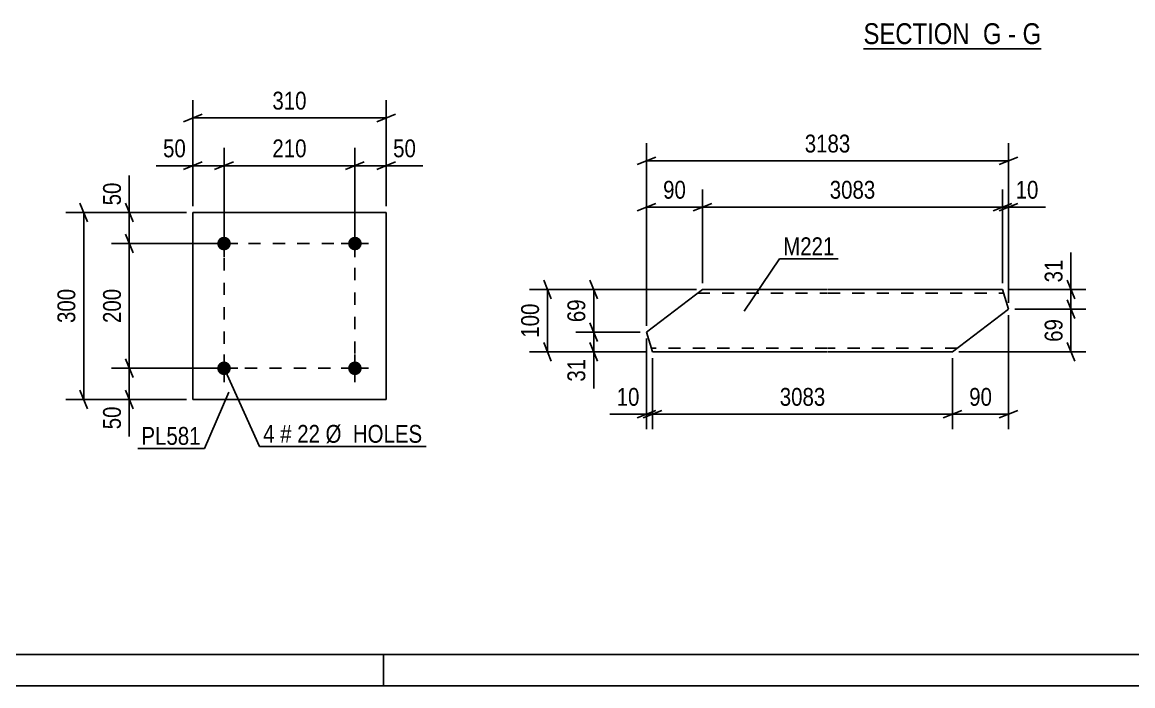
# Model space of a CAD drawing. Header units: millimetres. Extents: x 0 to 841, y 0 to 594.
# Drawn here: x 153.1 to 331.2, y 0 to 106.4 of the extents above; entities that cross this region are included whole.
import ezdxf

# ---------------------------------------------------------------- set-up
doc = ezdxf.new("R2010")
doc.units = ezdxf.units.MM
doc.linetypes.add('DXK_LINE_DOT2', pattern=[3.9198, 1.9599, -1.9599])
doc.styles.add('Arial Narrow', font='ARIALN.TTF', dxfattribs={"height": 0.2})

# ---------------------------------------------------------------- blocks, each defined once
blk = doc.blocks.new('Unknown-103655156-1133')
at = {"color": 5, "linetype": 'Continuous'}
for p, q in [((5, 5), (836, 5)), ((211, 0), (211, 5)), ((0, 0), (841, 0))]:
    blk.add_line(p, q, dxfattribs=at)
blk = doc.blocks.new('Unknown-103655156-17 - 2506')
at = {"color": 6, "linetype": 'Continuous'}
blk.add_line((288.02, 102.13), (316.52, 102.13), dxfattribs=at)
at = {"color": 0, "linetype": 'Continuous'}
for points in [[(306.13, 102.88), (306.13, 106.38), (288.02, 106.38), (288.02, 102.88)], [(310.16, 102.88), (310.16, 106.38), (307.18, 106.38), (307.18, 102.88)], [(312.48, 102.88), (312.48, 106.38), (311.21, 106.38), (311.21, 102.88)], [(316.52, 102.88), (316.52, 106.38), (313.53, 106.38), (313.53, 102.88)]]:
    blk.add_wipeout(points, dxfattribs=at)
at = {"color": 7, "linetype": 'Continuous', "style": 'Arial Narrow'}
for s, p in [('SECTION ', (288.02, 102.88)), ('G', (307.18, 102.88)), ('G', (313.53, 102.88)), ('-', (311.21, 102.88))]:
    blk.add_text(s, height=3.34, dxfattribs=at).set_placement(p)
blk = doc.blocks.new('Part-103655156-6759 - 6753')
at = {"color": 2, "linetype": 'Continuous'}
for p, q in [((253.2, 56.69), (262.2, 63.54)), ((282.2, 63.54), (262.2, 63.54)), ((310.31, 63.54), (282.3, 63.54)), ((311.29, 60.4), (310.31, 63.54)), ((302.3, 53.54), (311.29, 60.4)), ((254.18, 53.54), (253.2, 56.69)), ((282.2, 53.54), (254.18, 53.54)), ((302.3, 53.54), (282.3, 53.54))]:
    blk.add_line(p, q, dxfattribs=at)
at = {"color": 7, "linetype": 'DXK_LINE_DOT2'}
for p, q in [((261.41, 62.94), (282.2, 62.94)), ((282.3, 62.94), (310.5, 62.94)), ((282.2, 54.14), (254, 54.14)), ((303.08, 54.14), (282.3, 54.14))]:
    blk.add_line(p, q, dxfattribs=at)
blk = doc.blocks.new('Bolt-103655156-1620 - 1566')
at = {"linetype": 'Continuous'}
for points in [[(186.53, 70.9, -1), (184.33, 70.9, -1)], [(207.53, 70.9, -1), (205.33, 70.9, -1)]]:
    blk.add_hatch(color=1, dxfattribs=at).paths.add_polyline_path(points)
at = {"color": 1, "linetype": 'Continuous'}
for p, q in [((185.43, 73.1), (185.43, 68.7)), ((206.43, 73.1), (206.43, 68.7)), ((183.23, 70.9), (187.63, 70.9)), ((204.23, 70.9), (208.63, 70.9))]:
    blk.add_line(p, q, dxfattribs=at)
blk = doc.blocks.new('Part-103655156-1582 - 1566')
at = {"color": 2, "linetype": 'Continuous'}
for p, q in [((180.43, 75.9), (180.43, 45.9)), ((180.43, 75.9), (211.43, 75.9)), ((211.43, 75.9), (211.43, 45.9)), ((180.43, 45.9), (211.43, 45.9))]:
    blk.add_line(p, q, dxfattribs=at)
blk = doc.blocks.new('Bolt-103655156-1615 - 1566')
at = {"linetype": 'Continuous'}
for points in [[(186.53, 50.9, -1), (184.33, 50.9, -1)], [(207.53, 50.9, -1), (205.33, 50.9, -1)]]:
    blk.add_hatch(color=1, dxfattribs=at).paths.add_polyline_path(points)
at = {"color": 1, "linetype": 'Continuous'}
for p, q in [((185.43, 53.1), (185.43, 48.7)), ((206.43, 53.1), (206.43, 48.7)), ((183.23, 50.9), (187.63, 50.9)), ((204.23, 50.9), (208.63, 50.9))]:
    blk.add_line(p, q, dxfattribs=at)
blk = doc.blocks.new('Rectangle-103655156-1729 - 1566')
at = {"color": 1, "linetype": 'DXK_LINE_DOT2'}
blk.add_lwpolyline([(185.43, 70.9), (206.43, 70.9), (206.43, 50.9), (185.43, 50.9), (185.43, 70.9)], close=True, dxfattribs=at)
blk = doc.blocks.new('StraightDimension-103655156-12750 - 6753')
at = {"color": 7, "linetype": 'Continuous'}
for p, q in [((311.29, 59.4), (311.29, 41.14)), ((302.3, 52.54), (302.3, 41.14)), ((300.8, 42.94), (303.8, 44.14)), ((302.3, 43.54), (311.29, 43.54)), ((312.79, 44.14), (309.79, 42.94))]:
    blk.add_line(p, q, dxfattribs=at)
at = {"color": 0}
blk.add_wipeout([(309.22, 44.29), (309.22, 48.49), (304.37, 48.49), (304.37, 44.29)], dxfattribs=at)
at = {"color": 3, "style": 'Arial Narrow'}
blk.add_text('90', height=2.863, dxfattribs=at).set_placement((304.97, 44.89))
blk = doc.blocks.new('StraightDimension-103655156-12891 - 6753')
at = {"color": 7, "linetype": 'Continuous'}
for p, q in [((320.69, 61.9), (321.89, 58.9)), ((312.29, 60.4), (323.69, 60.4)), ((321.29, 53.54), (321.29, 60.4)), ((303.3, 53.54), (323.69, 53.54)), ((321.89, 52.04), (320.69, 55.04))]:
    blk.add_line(p, q, dxfattribs=at)
at = {"color": 0}
blk.add_wipeout([(320.54, 59.4), (316.34, 59.4), (316.34, 54.54), (320.54, 54.54)], dxfattribs=at)
at = {"color": 3, "style": 'Arial Narrow'}
blk.add_text('69', height=2.863, rotation=90.0002, dxfattribs=at).set_placement((319.94, 55.14))
blk = doc.blocks.new('StraightDimension-103655156-12682 - 6753')
at = {"color": 7, "linetype": 'Continuous'}
for p, q in [((310.31, 64.54), (310.31, 79.59)), ((311.29, 61.4), (311.29, 79.59)), ((308.81, 76.14), (311.81, 77.34)), ((312.79, 77.34), (309.79, 76.14)), ((310.31, 76.74), (311.29, 76.74))]:
    blk.add_line(p, q, dxfattribs=at)
at = {"color": 0}
blk.add_wipeout([(316.67, 77.49), (316.67, 81.69), (311.82, 81.69), (311.82, 77.49)], dxfattribs=at)
at = {"color": 7, "linetype": 'Continuous'}
blk.add_line((311.29, 76.74), (317.2, 76.74), dxfattribs=at)
blk.add_line((311.29, 76.74), (317.2, 76.74), dxfattribs=at)
at = {"color": 3, "style": 'Arial Narrow'}
blk.add_text('10', height=2.863, dxfattribs=at).set_placement((312.42, 78.09))
blk = doc.blocks.new('StraightDimension-103655156-6952 - 6753')
at = {"color": 7, "linetype": 'Continuous'}
for p, q in [((253.2, 57.69), (253.2, 87)), ((311.29, 61.4), (311.29, 87)), ((254.7, 84.75), (251.7, 83.55)), ((253.2, 84.15), (311.29, 84.15)), ((309.79, 83.55), (312.79, 84.75))]:
    blk.add_line(p, q, dxfattribs=at)
at = {"color": 0}
blk.add_wipeout([(286.5, 84.9), (286.5, 89.1), (277.99, 89.1), (277.99, 84.9)], dxfattribs=at)
at = {"color": 3, "style": 'Arial Narrow'}
blk.add_text('3183', height=2.863, dxfattribs=at).set_placement((278.59, 85.5))
blk = doc.blocks.new('StraightDimension-103655156-12683 - 6753')
at = {"color": 7, "linetype": 'Continuous'}
for p, q in [((262.2, 64.54), (262.2, 79.59)), ((310.31, 64.54), (310.31, 79.59)), ((263.7, 77.34), (260.7, 76.14)), ((262.2, 76.74), (310.31, 76.74)), ((308.81, 76.14), (311.81, 77.34))]:
    blk.add_line(p, q, dxfattribs=at)
at = {"color": 0}
blk.add_wipeout([(290.51, 77.49), (290.51, 81.69), (282, 81.69), (282, 77.49)], dxfattribs=at)
at = {"color": 3, "style": 'Arial Narrow'}
blk.add_text('3083', height=2.863, dxfattribs=at).set_placement((282.6, 78.09))
blk = doc.blocks.new('StraightDimension-103655156-12684 - 6753')
at = {"color": 7, "linetype": 'Continuous'}
for p, q in [((253.2, 57.69), (253.2, 79.59)), ((262.2, 64.54), (262.2, 79.59)), ((251.7, 76.14), (254.7, 77.34)), ((253.2, 76.74), (262.2, 76.74)), ((263.7, 77.34), (260.7, 76.14))]:
    blk.add_line(p, q, dxfattribs=at)
at = {"color": 0}
blk.add_wipeout([(260.13, 77.49), (260.13, 81.69), (255.27, 81.69), (255.27, 77.49)], dxfattribs=at)
at = {"color": 3, "style": 'Arial Narrow'}
blk.add_text('90', height=2.863, dxfattribs=at).set_placement((255.87, 78.09))
blk = doc.blocks.new('StraightDimension-103655156-12810 - 6753')
at = {"color": 7, "linetype": 'Continuous'}
for p, q in [((244.13, 58.19), (245.33, 55.19)), ((252.2, 56.69), (241.88, 56.69)), ((244.73, 53.54), (244.73, 56.69)), ((253.18, 53.54), (241.88, 53.54)), ((245.33, 52.04), (244.13, 55.04))]:
    blk.add_line(p, q, dxfattribs=at)
at = {"color": 0}
blk.add_wipeout([(243.98, 53.02), (239.78, 53.02), (239.78, 48.16), (243.98, 48.16)], dxfattribs=at)
at = {"color": 7, "linetype": 'Continuous'}
blk.add_line((244.73, 53.54), (244.73, 47.64), dxfattribs=at)
blk.add_line((244.73, 53.54), (244.73, 47.64), dxfattribs=at)
at = {"color": 3, "style": 'Arial Narrow'}
blk.add_text('31', height=2.863, rotation=90.0002, dxfattribs=at).set_placement((243.38, 48.76))
blk = doc.blocks.new('StraightDimension-103655156-12751 - 6753')
at = {"color": 7, "linetype": 'Continuous'}
for p, q in [((254.18, 52.54), (254.18, 41.14)), ((302.3, 52.54), (302.3, 41.14)), ((255.68, 44.14), (252.68, 42.94)), ((254.18, 43.54), (302.3, 43.54)), ((300.8, 42.94), (303.8, 44.14))]:
    blk.add_line(p, q, dxfattribs=at)
at = {"color": 0}
blk.add_wipeout([(282.5, 44.29), (282.5, 48.49), (273.98, 48.49), (273.98, 44.29)], dxfattribs=at)
at = {"color": 3, "style": 'Arial Narrow'}
blk.add_text('3083', height=2.863, dxfattribs=at).set_placement((274.58, 44.89))
blk = doc.blocks.new('StraightDimension-103655156-12752 - 6753')
at = {"color": 7, "linetype": 'Continuous'}
for p, q in [((253.2, 55.69), (253.2, 41.14)), ((254.18, 52.54), (254.18, 41.14)), ((251.7, 42.94), (254.7, 44.14)), ((255.68, 44.14), (252.68, 42.94)), ((253.2, 43.54), (254.18, 43.54))]:
    blk.add_line(p, q, dxfattribs=at)
at = {"color": 0}
blk.add_wipeout([(252.68, 44.29), (252.68, 48.49), (247.82, 48.49), (247.82, 44.29)], dxfattribs=at)
at = {"color": 7, "linetype": 'Continuous'}
blk.add_line((253.2, 43.54), (247.3, 43.54), dxfattribs=at)
blk.add_line((253.2, 43.54), (247.3, 43.54), dxfattribs=at)
at = {"color": 3, "style": 'Arial Narrow'}
blk.add_text('10', height=2.863, dxfattribs=at).set_placement((248.42, 44.89))
blk = doc.blocks.new('StraightDimension-103655156-12809 - 6753')
at = {"color": 7, "linetype": 'Continuous'}
for p, q in [((244.13, 65.04), (245.33, 62.04)), ((261.2, 63.54), (241.88, 63.54)), ((244.73, 56.69), (244.73, 63.54)), ((245.33, 55.19), (244.13, 58.19)), ((252.2, 56.69), (241.88, 56.69))]:
    blk.add_line(p, q, dxfattribs=at)
at = {"color": 0}
blk.add_wipeout([(243.98, 62.54), (239.78, 62.54), (239.78, 57.69), (243.98, 57.69)], dxfattribs=at)
at = {"color": 3, "style": 'Arial Narrow'}
blk.add_text('69', height=2.863, rotation=90.0002, dxfattribs=at).set_placement((243.38, 58.29))
blk = doc.blocks.new('StraightDimension-103655156-12858 - 6753')
at = {"color": 7, "linetype": 'Continuous'}
for p, q in [((236.71, 65.04), (237.91, 62.04)), ((261.2, 63.54), (234.46, 63.54)), ((237.31, 53.54), (237.31, 63.54)), ((253.18, 53.54), (234.46, 53.54)), ((237.91, 52.04), (236.71, 55.04))]:
    blk.add_line(p, q, dxfattribs=at)
at = {"color": 0}
blk.add_wipeout([(236.56, 61.88), (232.36, 61.88), (232.36, 55.2), (236.56, 55.2)], dxfattribs=at)
at = {"color": 3, "style": 'Arial Narrow'}
blk.add_text('100', height=2.863, rotation=90.0002, dxfattribs=at).set_placement((235.96, 55.8))
blk = doc.blocks.new('StraightDimension-103655156-12890 - 6753')
at = {"color": 7, "linetype": 'Continuous'}
for p, q in [((320.69, 65.04), (321.89, 62.04)), ((311.31, 63.54), (323.69, 63.54)), ((321.29, 60.4), (321.29, 63.54)), ((321.89, 58.9), (320.69, 61.9)), ((312.29, 60.4), (323.69, 60.4))]:
    blk.add_line(p, q, dxfattribs=at)
at = {"color": 0}
blk.add_wipeout([(320.54, 68.92), (316.34, 68.92), (316.34, 64.07), (320.54, 64.07)], dxfattribs=at)
at = {"color": 7, "linetype": 'Continuous'}
blk.add_line((321.29, 63.54), (321.29, 69.45), dxfattribs=at)
blk.add_line((321.29, 63.54), (321.29, 69.45), dxfattribs=at)
at = {"color": 3, "style": 'Arial Narrow'}
blk.add_text('31', height=2.863, rotation=90.0002, dxfattribs=at).set_placement((319.94, 64.67))
blk = doc.blocks.new('StraightDimension-103655156-1622 - 1566')
at = {"color": 7, "linetype": 'Continuous'}
for p, q in [((169.64, 52.4), (170.84, 49.4)), ((184.43, 50.9), (167.39, 50.9)), ((170.24, 45.9), (170.24, 50.9)), ((170.84, 44.4), (169.64, 47.4)), ((179.43, 45.9), (167.39, 45.9))]:
    blk.add_line(p, q, dxfattribs=at)
at = {"color": 0}
blk.add_wipeout([(169.49, 45.37), (165.29, 45.37), (165.29, 40.52), (169.49, 40.52)], dxfattribs=at)
at = {"color": 7, "linetype": 'Continuous'}
blk.add_line((170.24, 45.9), (170.24, 39.99), dxfattribs=at)
blk.add_line((170.24, 45.9), (170.24, 39.99), dxfattribs=at)
at = {"color": 3, "style": 'Arial Narrow'}
blk.add_text('50', height=2.863, rotation=90.0002, dxfattribs=at).set_placement((168.89, 41.12))
blk = doc.blocks.new('StraightDimension-103655156-1665 - 1566')
at = {"color": 7, "linetype": 'Continuous'}
for p, q in [((163.52, 74.4), (162.32, 77.4)), ((179.43, 75.9), (160.07, 75.9)), ((162.92, 45.9), (162.92, 75.9)), ((162.32, 47.4), (163.52, 44.4)), ((179.43, 45.9), (160.07, 45.9))]:
    blk.add_line(p, q, dxfattribs=at)
at = {"color": 0}
blk.add_wipeout([(162.17, 64.24), (157.97, 64.24), (157.97, 57.56), (162.17, 57.56)], dxfattribs=at)
at = {"color": 3, "style": 'Arial Narrow'}
blk.add_text('300', height=2.863, rotation=90.0002, dxfattribs=at).set_placement((161.57, 58.16))
blk = doc.blocks.new('StraightDimension-103655156-1635 - 1566')
at = {"color": 7, "linetype": 'Continuous'}
for p, q in [((170.84, 69.4), (169.64, 72.4)), ((184.43, 70.9), (167.39, 70.9)), ((170.24, 50.9), (170.24, 70.9)), ((169.64, 52.4), (170.84, 49.4)), ((184.43, 50.9), (167.39, 50.9))]:
    blk.add_line(p, q, dxfattribs=at)
at = {"color": 0}
blk.add_wipeout([(169.49, 64.24), (165.29, 64.24), (165.29, 57.56), (169.49, 57.56)], dxfattribs=at)
at = {"color": 3, "style": 'Arial Narrow'}
blk.add_text('200', height=2.863, rotation=90.0002, dxfattribs=at).set_placement((168.89, 58.16))
blk = doc.blocks.new('StraightDimension-103655156-1651 - 1566')
at = {"color": 7, "linetype": 'Continuous'}
for p, q in [((169.64, 77.4), (170.84, 74.4)), ((179.43, 75.9), (167.39, 75.9)), ((170.24, 70.9), (170.24, 75.9)), ((170.84, 69.4), (169.64, 72.4)), ((184.43, 70.9), (167.39, 70.9))]:
    blk.add_line(p, q, dxfattribs=at)
at = {"color": 0}
blk.add_wipeout([(169.49, 81.28), (165.29, 81.28), (165.29, 76.42), (169.49, 76.42)], dxfattribs=at)
at = {"color": 7, "linetype": 'Continuous'}
blk.add_line((170.24, 75.9), (170.24, 81.8), dxfattribs=at)
blk.add_line((170.24, 75.9), (170.24, 81.8), dxfattribs=at)
at = {"color": 3, "style": 'Arial Narrow'}
blk.add_text('50', height=2.863, rotation=90.0002, dxfattribs=at).set_placement((168.89, 77.02))
blk = doc.blocks.new('StraightDimension-103655156-1676 - 1566')
at = {"color": 7, "linetype": 'Continuous'}
for p, q in [((180.43, 76.9), (180.43, 93.88)), ((211.43, 76.9), (211.43, 93.88)), ((181.93, 91.63), (178.93, 90.43)), ((180.43, 91.03), (211.43, 91.03)), ((209.93, 90.43), (212.93, 91.63))]:
    blk.add_line(p, q, dxfattribs=at)
at = {"color": 0}
blk.add_wipeout([(199.27, 91.78), (199.27, 95.98), (192.59, 95.98), (192.59, 91.78)], dxfattribs=at)
at = {"color": 3, "style": 'Arial Narrow'}
blk.add_text('310', height=2.863, dxfattribs=at).set_placement((193.19, 92.38))
blk = doc.blocks.new('StraightDimension-103655156-1687 - 1566')
at = {"color": 7, "linetype": 'Continuous'}
for p, q in [((206.43, 71.9), (206.43, 86.23)), ((211.43, 76.9), (211.43, 86.23)), ((204.93, 82.78), (207.93, 83.98)), ((212.93, 83.98), (209.93, 82.78)), ((206.43, 83.38), (211.43, 83.38))]:
    blk.add_line(p, q, dxfattribs=at)
at = {"color": 0}
blk.add_wipeout([(216.81, 84.13), (216.81, 88.33), (211.96, 88.33), (211.96, 84.13)], dxfattribs=at)
at = {"color": 7, "linetype": 'Continuous'}
blk.add_line((211.43, 83.38), (217.34, 83.38), dxfattribs=at)
blk.add_line((211.43, 83.38), (217.34, 83.38), dxfattribs=at)
at = {"color": 3, "style": 'Arial Narrow'}
blk.add_text('50', height=2.863, dxfattribs=at).set_placement((212.56, 84.73))
blk = doc.blocks.new('StraightDimension-103655156-1700 - 1566')
at = {"color": 7, "linetype": 'Continuous'}
for p, q in [((185.43, 71.9), (185.43, 86.23)), ((206.43, 71.9), (206.43, 86.23)), ((186.93, 83.98), (183.93, 82.78)), ((204.93, 82.78), (207.93, 83.98)), ((185.43, 83.38), (206.43, 83.38))]:
    blk.add_line(p, q, dxfattribs=at)
at = {"color": 0}
blk.add_wipeout([(199.27, 84.13), (199.27, 88.33), (192.59, 88.33), (192.59, 84.13)], dxfattribs=at)
at = {"color": 3, "style": 'Arial Narrow'}
blk.add_text('210', height=2.863, dxfattribs=at).set_placement((193.19, 84.73))
blk = doc.blocks.new('StraightDimension-103655156-1716 - 1566')
at = {"color": 7, "linetype": 'Continuous'}
for p, q in [((180.43, 76.9), (180.43, 86.23)), ((185.43, 71.9), (185.43, 86.23)), ((178.93, 82.78), (181.93, 83.98)), ((186.93, 83.98), (183.93, 82.78)), ((180.43, 83.38), (185.43, 83.38))]:
    blk.add_line(p, q, dxfattribs=at)
at = {"color": 0}
blk.add_wipeout([(179.91, 84.13), (179.91, 88.33), (175.05, 88.33), (175.05, 84.13)], dxfattribs=at)
at = {"color": 7, "linetype": 'Continuous'}
blk.add_line((180.43, 83.38), (174.52, 83.38), dxfattribs=at)
blk.add_line((180.43, 83.38), (174.52, 83.38), dxfattribs=at)
at = {"color": 3, "style": 'Arial Narrow'}
blk.add_text('50', height=2.863, dxfattribs=at).set_placement((175.65, 84.73))
blk = doc.blocks.new('Mark-103655156-6755 - 6753')
at = {"color": 0}
blk.add_wipeout([(283.36, 69.03), (283.36, 72.03), (275.13, 72.03), (275.13, 69.03)], dxfattribs=at)
blk.add_wipeout([(283.36, 69.03), (283.36, 72.03), (275.13, 72.03), (275.13, 69.03)], dxfattribs=at)
at = {"color": 30, "linetype": 'Continuous'}
for p, q in [((268.86, 60.04), (274.53, 68.43)), ((274.53, 68.43), (283.96, 68.43))]:
    blk.add_line(p, q, dxfattribs=at)
at = {"color": 3, "style": 'Arial Narrow'}
blk.add_text('M221', height=2.863, dxfattribs=at).set_placement((275.13, 69.03))
blk = doc.blocks.new('Mark-103655156-1578 - 1566')
at = {"color": 0}
blk.add_wipeout([(181.69, 38.63), (181.69, 41.63), (172.18, 41.63), (172.18, 38.63)], dxfattribs=at)
blk.add_wipeout([(181.69, 38.63), (181.69, 41.63), (172.18, 41.63), (172.18, 38.63)], dxfattribs=at)
at = {"color": 30, "linetype": 'Continuous'}
for p in [(186.21, 47.05), (171.58, 38.03)]:
    blk.add_line(p, (182.29, 38.03), dxfattribs=at)
at = {"color": 3, "style": 'Arial Narrow'}
blk.add_text('PL581', height=2.863, dxfattribs=at).set_placement((172.18, 38.63))
blk = doc.blocks.new('MarkSet-103655156-1777 - 1566')
at = {"color": 0}
for points in [[(193.54, 38.96), (193.54, 41.96), (191.71, 41.96), (191.71, 38.96)], [(196.27, 38.96), (196.27, 41.96), (194.44, 41.96), (194.44, 38.96)], [(200.82, 38.96), (200.82, 41.96), (197.17, 41.96), (197.17, 38.96)], [(217.25, 38.96), (217.25, 41.96), (201.72, 41.96), (201.72, 38.96)]]:
    blk.add_wipeout(points, dxfattribs=at)
for points in [[(193.54, 38.96), (193.54, 41.96), (191.71, 41.96), (191.71, 38.96)], [(196.27, 38.96), (196.27, 41.96), (194.44, 41.96), (194.44, 38.96)], [(200.82, 38.96), (200.82, 41.96), (197.17, 41.96), (197.17, 38.96)], [(217.25, 38.96), (217.25, 41.96), (201.72, 41.96), (201.72, 38.96)]]:
    blk.add_wipeout(points, dxfattribs=at)
at = {"color": 7, "linetype": 'Continuous'}
for p, q in [((185.43, 50.9), (191.11, 38.36)), ((191.11, 38.36), (217.85, 38.36))]:
    blk.add_line(p, q, dxfattribs=at)
at = {"color": 3, "style": 'Arial Narrow'}
for s, height, p in [('4', 2.86, (191.71, 38.96)), ('#', 2.86, (194.44, 38.96)), ('22', 2.863, (197.17, 38.96)), ('Ø  HOLES', 2.863, (201.72, 38.96))]:
    blk.add_text(s, height=height, dxfattribs=at).set_placement(p)

msp = doc.modelspace()

# ---------------------------------------------------------------- block references
for name in ['Unknown-103655156-1133', 'Part-103655156-1582 - 1566', 'Bolt-103655156-1620 - 1566', 'Rectangle-103655156-1729 - 1566', 'Part-103655156-6759 - 6753', 'Bolt-103655156-1615 - 1566']:
    msp.add_blockref(name, (0, 0))

# ---------------------------------------------------------------- next in the draw order: block references
for name in ['Unknown-103655156-17 - 2506', 'StraightDimension-103655156-12750 - 6753', 'StraightDimension-103655156-1622 - 1566']:
    msp.add_blockref(name, (0, 0))

# ---------------------------------------------------------------- next in the draw order: block references
for name in ['StraightDimension-103655156-1665 - 1566', 'StraightDimension-103655156-12891 - 6753']:
    msp.add_blockref(name, (0, 0))

# ---------------------------------------------------------------- next in the draw order: block references
for name in ['StraightDimension-103655156-12682 - 6753', 'StraightDimension-103655156-1635 - 1566', 'Mark-103655156-1578 - 1566']:
    msp.add_blockref(name, (0, 0))

# ---------------------------------------------------------------- next in the draw order: block references
for name in ['StraightDimension-103655156-6952 - 6753', 'StraightDimension-103655156-1651 - 1566', 'MarkSet-103655156-1777 - 1566']:
    msp.add_blockref(name, (0, 0))

# ---------------------------------------------------------------- next in the draw order: block references
for name in ['StraightDimension-103655156-1676 - 1566', 'StraightDimension-103655156-12683 - 6753']:
    msp.add_blockref(name, (0, 0))

# ---------------------------------------------------------------- next in the draw order: block references
for name in ['StraightDimension-103655156-1687 - 1566', 'StraightDimension-103655156-12684 - 6753', 'Mark-103655156-6755 - 6753', 'StraightDimension-103655156-12890 - 6753']:
    msp.add_blockref(name, (0, 0))

# ---------------------------------------------------------------- next in the draw order: block references
for name in ['StraightDimension-103655156-1700 - 1566', 'StraightDimension-103655156-12810 - 6753']:
    msp.add_blockref(name, (0, 0))

# ---------------------------------------------------------------- next in the draw order: block references
for name in ['StraightDimension-103655156-1716 - 1566', 'StraightDimension-103655156-12751 - 6753']:
    msp.add_blockref(name, (0, 0))

# ---------------------------------------------------------------- next in the draw order: block references
msp.add_blockref('StraightDimension-103655156-12752 - 6753', (0, 0))

# ---------------------------------------------------------------- next in the draw order: block references
msp.add_blockref('StraightDimension-103655156-12809 - 6753', (0, 0))

# ---------------------------------------------------------------- next in the draw order: block references
msp.add_blockref('StraightDimension-103655156-12858 - 6753', (0, 0))

doc.saveas('drawing.dxf')
